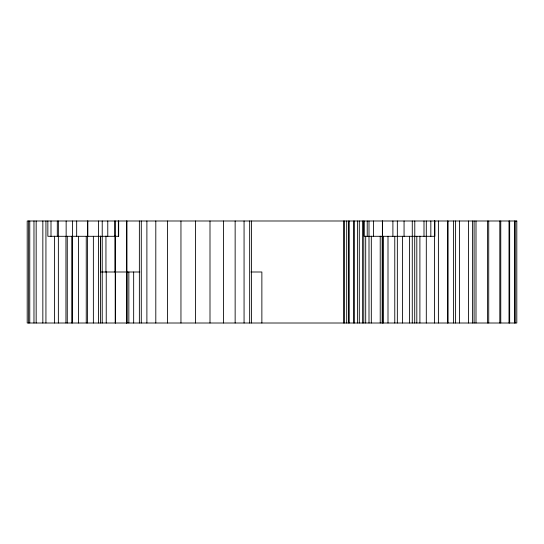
<?xml version="1.0" encoding="UTF-8"?>
<svg xmlns="http://www.w3.org/2000/svg" width="544" height="544" viewBox="0 0 544 544"><rect width="100%" height="100%" fill="white"/><g stroke="black" fill="none" stroke-linecap="round" stroke-linejoin="round"><path stroke-width="0.82" d="M139.835 272L100.429 272L100.429 236.048M250.906 272L261.868 272L261.868 323.007M515.086 220.993L515.086 323.007M514.753 220.993L514.753 323.007M509.667 220.993L509.667 323.007M509.014 220.993L509.014 323.007M500.766 220.993L500.766 323.007M499.814 220.993L499.814 323.007M488.723 220.993L488.723 323.007M487.512 220.993L487.512 323.007M476 220.993L476 323.007M474.089 220.993L474.089 323.007M472.58 220.993L472.58 323.007M468.486 220.993L468.486 323.007M459.564 220.993L459.564 323.007M455.6 220.993L455.6 323.007M453.594 220.993L453.594 323.007M447.95 220.993L447.95 323.007M447.719 220.993L447.719 323.007M438.396 220.993L438.396 323.007M434.901 220.993L434.901 236.3L364.086 236.3L364.086 220.993M434.581 220.993L434.581 236.3M434.418 220.993L434.418 323.007M430.828 220.993L430.828 236.3M426.299 220.993L426.299 323.007M424 220.993L424 236.3M419.893 236.171L419.893 323.007M416.813 236.3L416.813 323.007M414.78 220.993L414.78 236.3M414.712 236.3L414.712 323.007M412.277 220.993L412.277 323.007M409.598 236.3L409.598 323.007M404.063 220.993L404.063 236.3M402.478 236.3L402.478 323.007M397.344 220.993L397.344 323.007M394.774 236.3L394.774 323.007M392.897 220.993L392.897 236.3M388.001 236.3L388.001 323.007M383.506 236.3L383.506 323.007M382.568 220.993L382.568 323.007M382.378 220.993L382.378 236.3M382.174 236.3L382.174 323.007M380.222 236.171L380.222 323.007M373.531 220.993L373.531 236.3M371.307 236.171L371.307 323.007M369.002 220.993L369.002 323.007M367.227 220.993L367.227 236.3M365.704 236.171L365.704 323.007M363.786 220.993L363.786 323.007M362.624 220.993L362.624 323.007M359.305 220.993L359.305 323.007M357.612 220.993L357.612 323.007M354.341 220.993L354.341 323.007M353.6 220.993L353.6 323.007M349.214 220.993L349.214 323.007M348.486 220.993L348.486 323.007M346.684 220.993L346.684 323.007M344.413 220.993L344.413 323.007M343.55 220.993L343.55 323.007M251.58 220.993L251.58 323.007M249.669 220.993L249.669 323.007M244.066 220.993L244.066 323.007M235.144 220.993L235.144 323.007M223.53 220.993L223.53 323.007M209.998 220.993L209.998 323.007M195.473 220.993L195.473 323.007M180.955 220.993L180.955 323.007M167.423 220.993L167.423 323.007M155.802 220.993L155.802 323.007M146.887 220.993L146.887 323.007M141.284 220.993L141.284 323.007M139.366 220.993L139.366 323.007M133.661 272L133.661 323.007M128.846 272L128.846 323.007M127.126 272L127.126 323.007M126.949 220.993L126.949 272M126.684 272L126.684 323.007M126.541 220.993L126.541 323.007M118.674 220.993L118.674 236.3L47.852 236.3L47.852 220.993M118.354 220.993L118.354 236.3M115.539 220.993L115.539 323.007M115.212 272L115.212 323.007M114.9 236.048L114.9 272M114.594 220.993L114.594 236.3M107.773 220.993L107.773 236.3M106.236 272L106.236 323.007M105.944 236.048L105.944 272M102.224 220.993L102.224 323.007M100.586 236.3L100.586 323.007M98.552 220.993L98.484 323.007M93.371 236.3L93.371 323.007M87.836 220.993L87.836 236.3M87.55 220.993L87.55 323.007M86.251 236.3L86.251 323.007M78.547 236.3L78.547 323.007M76.67 220.993L76.67 236.3M72.576 220.993L72.576 323.007M71.774 236.3L71.774 323.007M67.272 236.3L67.272 323.007M66.15 220.993L66.15 236.3M65.946 236.3L65.946 323.007M58.364 220.993L58.364 323.007M57.304 220.993L57.304 236.3M54.597 236.171L54.597 323.007M51 220.993L51 236.3M45.934 220.993L45.934 323.007M42.84 220.993L42.84 323.007M36.169 220.993L36.169 323.007M33.973 220.993L33.973 323.007M29.77 220.993L29.77 323.007M28.635 220.993L28.635 323.007M516.8 220.993L27.2 220.993L27.2 323.007L516.8 323.007L516.8 220.993"/></g></svg>
